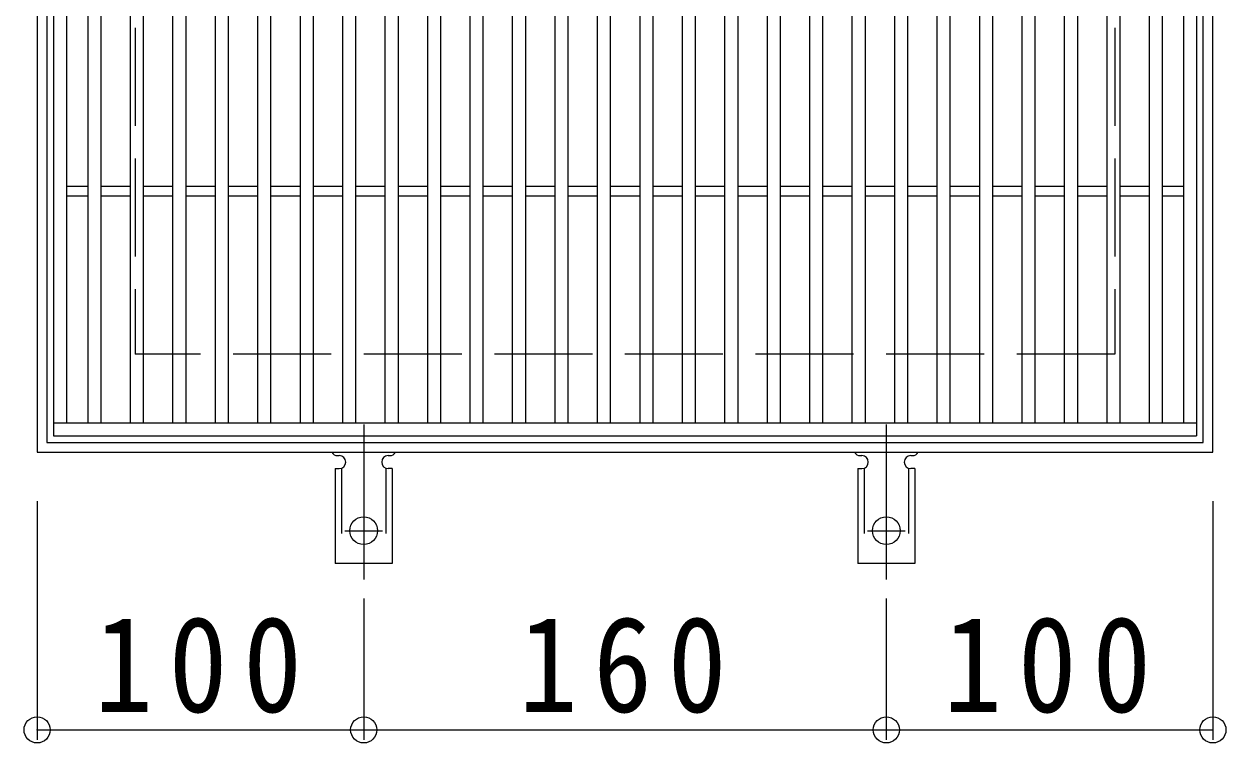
# Model space of a CAD drawing. Units: millimetres, scale not verified. Extents: x -1434 to 1762, y -1380 to 1207.
# Drawn here: x -164.5 to 203.5, y 538.4 to 758.5 of the extents above; entities that cross this region are included whole.
import ezdxf

# ---------------------------------------------------------------- set-up
doc = ezdxf.new("R2010")
doc.units = ezdxf.units.MM
doc.header["$LTSCALE"] = 10
doc.header["$PDMODE"] = 32
doc.header["$PDSIZE"] = 8
for name, pattern in [('CHAIN2', [12, 9, -1, 1, -1]), ('DASHED2', [3, 2, -1]), ('DASHED3', [4, 3, -1])]:
    doc.linetypes.add(name, pattern=pattern)
for name, color, linetype, lineweight in [('C-1', 2, 'DASHED3', 9), ('C-2', 3, 'Continuous', 9), ('C-4', 7, 'Continuous', 9), ('C-A', 3, 'Continuous', 9)]:
    doc.layers.add(name, color=color, linetype=linetype, lineweight=lineweight)
doc.styles.add('ＭＳ ゴシック', font='')
doc.styles.get('ＭＳ ゴシック').set_extended_font_data('MS Gothic')

msp = doc.modelspace()

# ---------------------------------------------------------------- linework, layer by layer
at = {"layer": 'C-1'}
for p, q in [((-130.49, 957.39), (-130.49, 657.39)), ((169.51, 957.39), (169.51, 657.39)), ((169.51, 657.39), (-130.49, 657.39))]:
    msp.add_line(p, q, dxfattribs=at)
at = {"layer": 'C-1', "linetype": 'Continuous'}
for points in [[(-160.49, 987.39), (-160.49, 627.39), (199.51, 627.39), (199.51, 987.39)], [(-157.49, 984.39), (-157.49, 630.39), (196.51, 630.39), (196.51, 984.39)]]:
    msp.add_lwpolyline(points, close=True, dxfattribs=at)
at = {"layer": 'C-2'}
for p, q in [((-155.49, 982.39), (-155.49, 632.39)), ((194.51, 982.39), (194.51, 632.39)), ((-151.49, 978.39), (-151.49, 636.39)), ((-144.99, 978.39), (-144.99, 636.39)), ((-140.99, 978.39), (-140.99, 636.39)), ((-131.99, 978.39), (-131.99, 636.39)), ((-127.99, 978.39), (-127.99, 636.39)), ((-118.99, 978.39), (-118.99, 636.39)), ((-114.99, 978.39), (-114.99, 636.39)), ((-105.99, 978.39), (-105.99, 636.39)), ((-101.99, 978.39), (-101.99, 636.39)), ((-92.99, 978.39), (-92.99, 636.39)), ((-88.99, 978.39), (-88.99, 636.39)), ((-79.99, 978.39), (-79.99, 636.39)), ((-75.99, 978.39), (-75.99, 636.39)), ((-66.99, 978.39), (-66.99, 636.39)), ((-62.99, 978.39), (-62.99, 636.39)), ((-53.99, 978.39), (-53.99, 636.39)), ((-49.99, 978.39), (-49.99, 636.39)), ((-40.99, 978.39), (-40.99, 636.39)), ((-36.99, 978.39), (-36.99, 636.39)), ((-27.99, 978.39), (-27.99, 636.39)), ((-23.99, 978.39), (-23.99, 636.39)), ((-14.99, 978.39), (-14.99, 636.39)), ((-10.99, 978.39), (-10.99, 636.39)), ((-1.99, 978.39), (-1.99, 636.39)), ((2.01, 978.39), (2.01, 636.39)), ((11.01, 978.39), (11.01, 636.39)), ((15.01, 978.39), (15.01, 636.39)), ((24.01, 978.39), (24.01, 636.39)), ((28.01, 978.39), (28.01, 636.39)), ((37.01, 978.39), (37.01, 636.39)), ((41.01, 978.39), (41.01, 636.39)), ((50.01, 978.39), (50.01, 636.39)), ((54.01, 978.39), (54.01, 636.39)), ((63.01, 978.39), (63.01, 636.39)), ((67.01, 978.39), (67.01, 636.39)), ((76.01, 978.39), (76.01, 636.39)), ((80.01, 978.39), (80.01, 636.39)), ((89.01, 978.39), (89.01, 636.39)), ((93.01, 978.39), (93.01, 636.39)), ((102.01, 978.39), (102.01, 636.39)), ((106.01, 978.39), (106.01, 636.39)), ((115.01, 978.39), (115.01, 636.39)), ((119.01, 978.39), (119.01, 636.39)), ((128.01, 978.39), (128.01, 636.39)), ((132.01, 978.39), (132.01, 636.39)), ((141.01, 978.39), (141.01, 636.39)), ((145.01, 978.39), (145.01, 636.39)), ((154.01, 978.39), (154.01, 636.39)), ((158.01, 978.39), (158.01, 636.39)), ((167.01, 978.39), (167.01, 636.39)), ((171.01, 978.39), (171.01, 636.39)), ((180.01, 978.39), (180.01, 636.39)), ((184.01, 978.39), (184.01, 636.39)), ((190.51, 978.39), (190.51, 636.39)), ((-151.49, 708.89), (-144.99, 708.89)), ((-140.99, 708.89), (-131.99, 708.89)), ((-127.99, 708.89), (-118.99, 708.89)), ((-114.99, 708.89), (-105.99, 708.89)), ((-101.99, 708.89), (-92.99, 708.89)), ((-88.99, 708.89), (-79.99, 708.89)), ((-75.99, 708.89), (-66.99, 708.89)), ((-62.99, 708.89), (-53.99, 708.89)), ((-49.99, 708.89), (-40.99, 708.89)), ((-36.99, 708.89), (-27.99, 708.89)), ((-23.99, 708.89), (-14.99, 708.89)), ((-10.99, 708.89), (-1.99, 708.89)), ((2.01, 708.89), (11.01, 708.89)), ((15.01, 708.89), (24.01, 708.89)), ((28.01, 708.89), (37.01, 708.89)), ((41.01, 708.89), (50.01, 708.89)), ((54.01, 708.89), (63.01, 708.89)), ((67.01, 708.89), (76.01, 708.89)), ((80.01, 708.89), (89.01, 708.89)), ((93.01, 708.89), (102.01, 708.89)), ((106.01, 708.89), (115.01, 708.89)), ((119.01, 708.89), (128.01, 708.89)), ((132.01, 708.89), (141.01, 708.89)), ((145.01, 708.89), (154.01, 708.89)), ((158.01, 708.89), (167.01, 708.89)), ((171.01, 708.89), (180.01, 708.89)), ((184.01, 708.89), (190.51, 708.89)), ((-151.49, 705.89), (-144.99, 705.89)), ((-140.99, 705.89), (-131.99, 705.89)), ((-127.99, 705.89), (-118.99, 705.89)), ((-114.99, 705.89), (-105.99, 705.89)), ((-101.99, 705.89), (-92.99, 705.89)), ((-88.99, 705.89), (-79.99, 705.89)), ((-75.99, 705.89), (-66.99, 705.89)), ((-62.99, 705.89), (-53.99, 705.89)), ((-49.99, 705.89), (-40.99, 705.89)), ((-36.99, 705.89), (-27.99, 705.89)), ((-23.99, 705.89), (-14.99, 705.89)), ((-10.99, 705.89), (-1.99, 705.89)), ((2.01, 705.89), (11.01, 705.89)), ((15.01, 705.89), (24.01, 705.89)), ((28.01, 705.89), (37.01, 705.89)), ((41.01, 705.89), (50.01, 705.89)), ((54.01, 705.89), (63.01, 705.89)), ((67.01, 705.89), (76.01, 705.89)), ((80.01, 705.89), (89.01, 705.89)), ((93.01, 705.89), (102.01, 705.89)), ((106.01, 705.89), (115.01, 705.89)), ((119.01, 705.89), (128.01, 705.89)), ((132.01, 705.89), (141.01, 705.89)), ((145.01, 705.89), (154.01, 705.89)), ((158.01, 705.89), (167.01, 705.89)), ((171.01, 705.89), (180.01, 705.89)), ((184.01, 705.89), (190.51, 705.89)), ((-155.49, 636.39), (194.51, 636.39)), ((-155.49, 632.39), (194.51, 632.39))]:
    msp.add_line(p, q, dxfattribs=at)
at = {"layer": 'C-4'}
for p, q in [((-160.49, 612.39), (-160.49, 539.39)), ((199.51, 612.39), (199.51, 539.39)), ((-60.49, 582.67), (-60.49, 539.39)), ((99.52, 582.67), (99.52, 539.39)), ((-160.49, 542.39), (-60.49, 542.39)), ((-60.49, 542.39), (99.52, 542.39)), ((99.52, 542.39), (199.51, 542.39))]:
    msp.add_line(p, q, dxfattribs=at)
for p in [(-160.49, 542.39), (-60.49, 542.39), (99.52, 542.39), (199.51, 542.39)]:
    msp.add_point(p, dxfattribs=at)
at = {"layer": 'C-A', "color": 7, "linetype": 'CHAIN2'}
for p, q in [((-60.49, 635.86), (-60.49, 588.46)), ((99.51, 635.86), (99.51, 588.46)), ((-66.26, 603.39), (-54.71, 603.39)), ((93.74, 603.39), (105.29, 603.39))]:
    msp.add_line(p, q, dxfattribs=at)
at = {"layer": 'C-A'}
for p, q in [((-68.49, 626.39), (-67.99, 626.39)), ((-52.99, 626.39), (-52.48, 626.39)), ((91.51, 626.39), (92.01, 626.39)), ((107.01, 626.39), (107.52, 626.39)), ((-69.24, 622.39), (-67.99, 622.39)), ((-69.24, 622.39), (-69.24, 593.39)), ((-51.74, 622.39), (-52.99, 622.39)), ((-51.74, 622.39), (-51.74, 593.39)), ((90.76, 622.39), (92.01, 622.39)), ((90.76, 622.39), (90.76, 593.39)), ((108.26, 622.39), (107.01, 622.39)), ((108.26, 622.39), (108.26, 593.39)), ((-51.74, 593.39), (-69.24, 593.39)), ((108.26, 593.39), (90.76, 593.39))]:
    msp.add_line(p, q, dxfattribs=at)
at = {"layer": 'C-A', "linetype": 'DASHED2'}
for p, q in [((-67.24, 622.54), (-67.24, 593.39)), ((-53.74, 622.54), (-53.74, 593.39)), ((92.76, 622.54), (92.76, 593.39)), ((106.26, 622.54), (106.26, 593.39))]:
    msp.add_line(p, q, dxfattribs=at)
at = {"layer": 'C-A'}
for centre in [(-60.49, 603.39), (99.51, 603.39)]:
    msp.add_circle(centre, 4.25, dxfattribs=at)
for centre, start, end in [((-68.49, 628.39), 209.9995, 269.724), ((-67.99, 624.39), 270, 90), ((-52.99, 624.39), 90.1333, 270), ((-52.49, 628.39), 270.2416, 330.0007), ((91.51, 628.39), 209.9995, 269.724), ((92.01, 624.39), 270, 90), ((107.01, 624.39), 90.1333, 270), ((107.51, 628.39), 270.2416, 330.0007)]:
    msp.add_arc(centre, 2, start, end, dxfattribs=at)

# ---------------------------------------------------------------- texts
at = {"layer": 'C-4', "color": 2, "char_height": 29.33, "attachment_point": 7, "style": 'ＭＳ ゴシック'}
for s, insert in [('\\T1.27;\\W0.9;100', (-142.99, 547.39)), ('\\T1.27;\\W0.9;160', (-12.99, 547.39)), ('\\T1.27;\\W0.9;100', (117.01, 547.39))]:
    msp.add_mtext(s, dxfattribs=dict(at, insert=insert))

doc.saveas('drawing.dxf')
